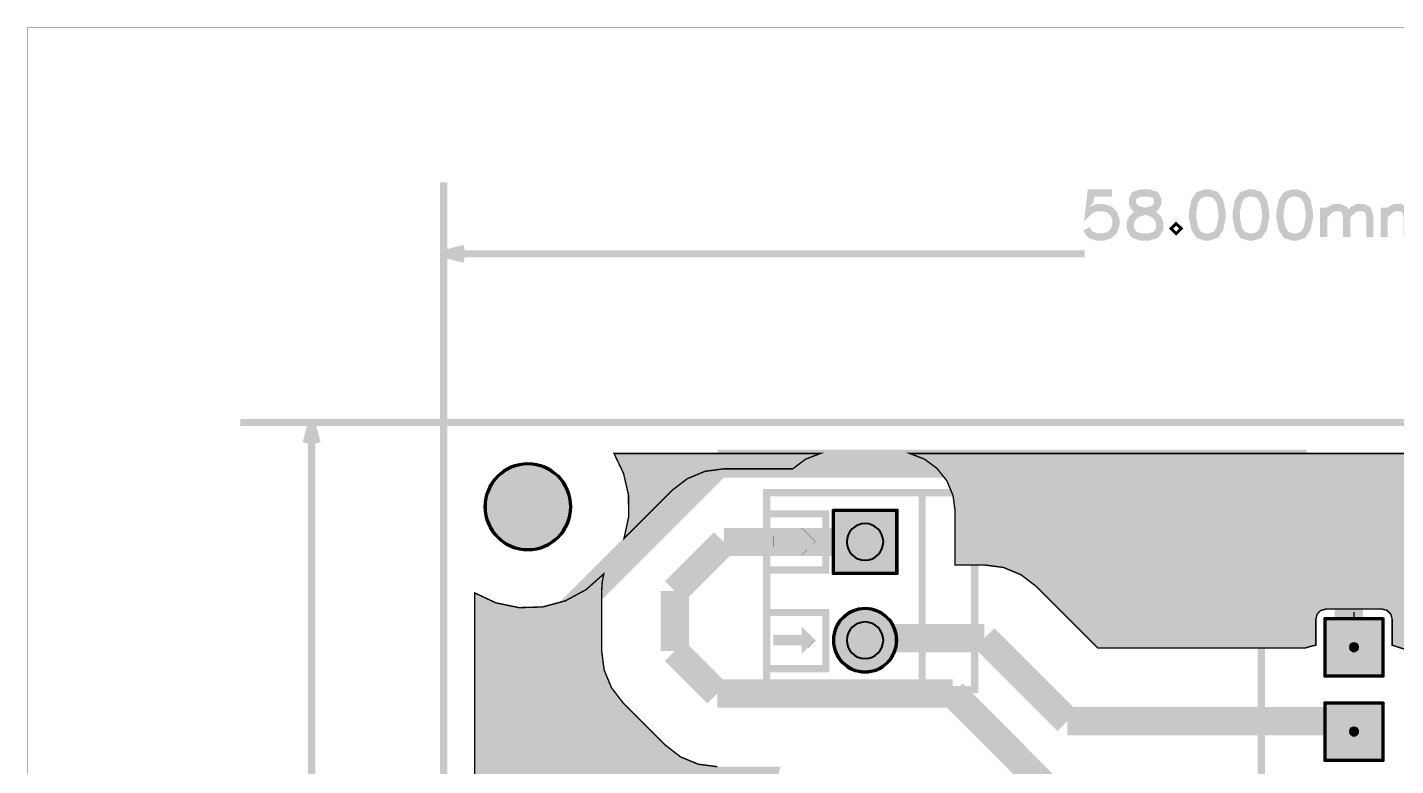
# Model space of a CAD drawing. Header units: millimetres. Extents: x 1 to 100, y -112 to 87.
# Drawn here: x 12.19 to 60.88, y -12.21 to 14.06 of the extents above; entities that cross this region are included whole.
import ezdxf

# ---------------------------------------------------------------- set-up
doc = ezdxf.new("R2010")
doc.units = ezdxf.units.MM
doc.header["$MEASUREMENT"] = 0
for name, color, linetype, true_color in [('Board-Outline-Layer', 7, 'Continuous', 0xff00ff), ('Bottom-Layer', 7, 'Continuous', 0x0000ff), ('Bottom-Paste-Mask-Layer', 7, 'Continuous', 0x800000), ('Bottom-Solder-Mask-Layer', 7, 'Continuous', 0xaa00ff), ('Document-Layer', 7, 'Continuous', 0xffffff), ('Hole-Layer', 7, 'Continuous', 0x222222), ('Multi-Layer', 7, 'Continuous', 0xc0c0c0), ('Top-Layer', 7, 'Continuous', 0xff0000), ('Top-Paste-Mask-Layer', 7, 'Continuous', 0x808080), ('Top-Silkscreen-Layer', 7, 'Continuous', 0xffcc00), ('Top-Solder-Mask-Layer', 7, 'Continuous', 0x800080)]:
    doc.layers.add(name, color=color, linetype=linetype, true_color=true_color)

msp = doc.modelspace()

# ---------------------------------------------------------------- hatches: boundary and pattern name
at = {"layer": 'Bottom-Layer'}
for points in [[(83.896, -11.045), (83.896, -18.955), (83.65, -18.911), (83.4, -18.896), (81.4, -18.896), (80.856, -18.968), (80.348, -19.178), (79.912, -19.512), (79.578, -19.948), (79.368, -20.455), (79.296, -21), (79.296, -23), (79.368, -23.545), (79.578, -24.052), (79.912, -24.488), (80.348, -24.822), (80.856, -25.032), (81.4, -25.104), (83.4, -25.104), (83.65, -25.089), (83.896, -25.045), (83.896, -32.092), (83.49, -31.616), (82.99, -31.24), (83.362, -30.656), (83.568, -29.996), (83.592, -29.304), (83.433, -28.631), (83.103, -28.023), (82.624, -27.524), (82.031, -27.168), (81.364, -26.982), (80.673, -26.977), (80.004, -27.154), (79.406, -27.501), (78.92, -27.993), (78.581, -28.596), (78.413, -29.267), (78.427, -29.959), (78.623, -30.622), (78.986, -31.211), (79.492, -31.683), (79.058, -32.244), (78.775, -32.895), (78.661, -33.596), (78.722, -34.303), (78.956, -34.973), (78.734, -35.591), (78.659, -36.243), (78.734, -36.895), (78.956, -37.513), (78.734, -38.131), (78.659, -38.783), (78.734, -39.435), (78.956, -40.053), (78.734, -40.671), (78.659, -41.323), (78.734, -41.975), (78.956, -42.593), (78.734, -43.211), (78.659, -43.863), (78.734, -44.515), (78.956, -45.133), (78.734, -45.751), (78.659, -46.403), (78.734, -47.055), (78.956, -47.673), (78.734, -48.291), (78.659, -48.943), (78.734, -49.595), (78.956, -50.213), (78.734, -50.831), (78.659, -51.483), (78.734, -52.135), (78.956, -52.753), (78.734, -53.371), (78.659, -54.023), (78.734, -54.675), (78.956, -55.293), (78.734, -55.911), (78.659, -56.563), (78.734, -57.215), (78.956, -57.833), (78.734, -58.451), (78.659, -59.103), (78.734, -59.755), (78.956, -60.373), (78.734, -60.991), (78.659, -61.643), (78.734, -62.295), (78.956, -62.913), (78.734, -63.531), (78.659, -64.183), (78.734, -64.835), (78.956, -65.453), (78.734, -66.071), (78.659, -66.723), (78.734, -67.375), (78.956, -67.993), (78.721, -68.669), (78.662, -69.382), (78.78, -70.088), (79.07, -70.742), (79.513, -71.304), (80.081, -71.739), (80.74, -72.019), (81.447, -72.128), (82.159, -72.058), (82.832, -71.814), (83.423, -71.411), (83.896, -70.873), (83.896, -97.935), (83.17, -97.591), (82.387, -97.417), (81.584, -97.42), (80.802, -97.601), (80.079, -97.951), (79.452, -98.452), (78.951, -99.079), (78.601, -99.802), (78.42, -100.584), (78.417, -101.387), (78.591, -102.17), (78.935, -102.896), (77.607, -102.896), (77.607, -100.2), (77.559, -100.021), (77.428, -99.89), (77.249, -99.842), (74.249, -99.842), (74.07, -99.89), (73.938, -100.021), (73.891, -100.2), (73.891, -102.896), (38.11, -102.896), (38.11, -100.2), (38.062, -100.021), (37.931, -99.89), (37.752, -99.842), (34.752, -99.842), (34.573, -99.89), (34.441, -100.021), (34.393, -100.2), (34.393, -102.896), (33.065, -102.896), (33.409, -102.17), (33.583, -101.387), (33.58, -100.584), (33.399, -99.802), (33.05, -99.079), (32.549, -98.452), (31.921, -97.951), (31.198, -97.601), (30.416, -97.42), (29.613, -97.417), (28.83, -97.591), (28.104, -97.935), (28.104, -82.834), (31.677, -86.407), (32.105, -86.753), (32.596, -87.001), (33.129, -87.14), (33.586, -87.552), (34.143, -87.815), (34.752, -87.905), (37.752, -87.905), (38.296, -87.833), (38.804, -87.623), (39.239, -87.289), (39.574, -86.853), (39.784, -86.345), (39.856, -85.801), (39.856, -82.801), (39.784, -82.256), (39.574, -81.749), (39.239, -81.313), (38.804, -80.978), (38.296, -80.768), (37.752, -80.697), (34.752, -80.697), (34.177, -80.776), (33.646, -81.01), (32.363, -79.727), (32.363, -61.529), (32.909, -61.909), (33.534, -62.139), (34.197, -62.202), (34.854, -62.096), (35.463, -61.826), (35.983, -61.411), (36.381, -60.877), (36.631, -60.26), (36.716, -59.599), (36.716, -59.575), (36.627, -58.901), (36.367, -58.273), (35.953, -57.733), (35.543, -57.323), (35.543, -49.424), (35.623, -49.466), (35.704, -49.506), (35.883, -49.96), (36.212, -50.322), (36.647, -50.543), (37.133, -50.597), (37.606, -50.475), (38.005, -50.194), (38.005, -52.216), (38.094, -52.89), (38.354, -53.518), (38.768, -54.057), (39.603, -54.893), (39.842, -55.103), (40.104, -55.284), (40.029, -55.638), (40.004, -55.999), (40.004, -57.64), (39.92, -58.31), (40.011, -58.979), (40.272, -59.601), (40.683, -60.136), (40.848, -60.301), (40.408, -60.817), (40.116, -61.429), (39.991, -62.095), (40.043, -62.771), (40.043, -66.78), (39.986, -67.322), (40.043, -67.864), (40.043, -69.338), (40.031, -69.364), (40.02, -69.391), (39.617, -69.512), (39.284, -69.769), (39.064, -70.128), (38.988, -70.542), (38.988, -71.242), (39.064, -71.656), (39.284, -72.015), (39.617, -72.272), (40.02, -72.393), (40.366, -72.99), (40.844, -73.487), (41.425, -73.858), (42.077, -74.082), (42.764, -74.145), (42.764, -76.47), (42.559, -77.098), (42.519, -77.757), (42.646, -78.406), (42.933, -79.001), (43.36, -79.506), (43.9, -79.886), (44.518, -80.119), (45.175, -80.188), (45.829, -80.09), (46.436, -79.83), (46.959, -79.426), (47.21, -79.175), (47.529, -78.788), (47.767, -78.346), (48.39, -78.235), (48.967, -77.977), (49.466, -77.588), (49.549, -77.504), (49.963, -76.965), (50.223, -76.337), (50.312, -75.663), (50.312, -73.217), (50.579, -72.656), (50.67, -72.042), (50.67, -71.819), (50.697, -71.82), (50.723, -71.82), (53.165, -71.82), (51.693, -73.292), (51.279, -73.831), (51.019, -74.459), (50.93, -75.133), (50.93, -77.449), (51.019, -78.123), (51.279, -78.751), (51.693, -79.29), (53.803, -81.4), (53.803, -81.736), (53.892, -82.41), (54.152, -83.038), (54.566, -83.577), (56.822, -85.833), (57.361, -86.247), (57.989, -86.507), (58.663, -86.596), (72.301, -86.596), (72.617, -87.129), (73.075, -87.547), (73.635, -87.813), (74.249, -87.905), (77.249, -87.905), (77.793, -87.833), (78.301, -87.623), (78.737, -87.289), (79.071, -86.853), (79.281, -86.345), (79.353, -85.801), (79.353, -82.801), (79.281, -82.256), (79.071, -81.749), (78.737, -81.313), (78.301, -80.978), (77.793, -80.768), (77.249, -80.697), (74.249, -80.697), (73.671, -80.777), (73.138, -81.014), (72.69, -81.388), (59.742, -81.388), (59.011, -80.657), (59.011, -80.322), (58.956, -79.788), (58.792, -79.276), (58.527, -78.809), (58.955, -78.323), (59.249, -77.746), (59.392, -77.114), (59.374, -76.467), (59.198, -75.844), (58.873, -75.283), (58.419, -74.821), (57.866, -74.484), (58.248, -74.102), (58.662, -73.562), (58.922, -72.934), (59.011, -72.26), (59.011, -70.117), (59.128, -69.536), (59.123, -68.944), (58.997, -68.366), (58.755, -67.826), (58.478, -67.373), (58.115, -66.986), (57.681, -66.681), (58.261, -66.25), (58.715, -65.687), (59.014, -65.029), (59.138, -64.317), (59.081, -63.596), (58.845, -62.913), (59.066, -62.294), (59.141, -61.64), (60.324, -61.64), (60.933, -61.568), (61.508, -61.355), (62.018, -61.014), (62.434, -60.563), (62.732, -60.027), (62.897, -59.436), (63.201, -59.436), (63.875, -59.347), (64.504, -59.087), (65.043, -58.673), (65.457, -58.134), (65.717, -57.506), (65.806, -56.832), (65.717, -56.158), (65.457, -55.53), (65.043, -54.991), (64.504, -54.577), (63.875, -54.317), (63.201, -54.228), (59.134, -54.228), (59.088, -53.471), (58.845, -52.753), (59.066, -52.135), (59.141, -51.483), (59.066, -50.831), (58.845, -50.213), (59.066, -49.595), (59.141, -48.943), (59.066, -48.291), (58.845, -47.673), (59.066, -47.055), (59.141, -46.403), (59.066, -45.751), (58.845, -45.133), (59.066, -44.515), (59.141, -43.863), (59.066, -43.211), (58.845, -42.593), (59.066, -41.975), (59.141, -41.323), (59.066, -40.671), (58.845, -40.053), (59.066, -39.435), (59.141, -38.783), (59.066, -38.131), (58.845, -37.513), (59.066, -36.895), (59.141, -36.243), (59.066, -35.591), (58.845, -34.973), (59.072, -34.331), (59.141, -33.653), (59.048, -32.978), (58.799, -32.344), (58.407, -31.787), (58.93, -31.294), (59.3, -30.677), (59.486, -29.983), (59.475, -29.264), (59.269, -28.576), (58.882, -27.97), (58.344, -27.493), (57.696, -27.182), (56.987, -27.059), (56.273, -27.135), (55.606, -27.403), (55.037, -27.843), (54.611, -28.422), (54.36, -29.096), (54.176, -28.826), (53.96, -28.58), (52.861, -27.482), (52.322, -27.068), (51.694, -26.808), (51.02, -26.719), (48.87, -26.719), (48.34, -26.412), (47.758, -26.223), (47.149, -26.161), (46.449, -26.163), (45.722, -26.258), (45.043, -26.532), (44.453, -26.967), (43.991, -27.535), (43.687, -28.201), (43.558, -28.923), (43.614, -29.653), (43.851, -30.346), (43.63, -30.988), (43.564, -31.664), (43.656, -32.337), (43.903, -32.97), (44.29, -33.529), (44.795, -33.982), (44.654, -34.054), (44.518, -34.137), (43.952, -34.137), (43.278, -34.226), (42.65, -34.486), (42.11, -34.9), (40.773, -36.237), (40.36, -36.776), (40.099, -37.404), (40.011, -38.078), (40.011, -42.435), (39.702, -41.877), (39.24, -41.436), (38.667, -41.155), (38.036, -41.058), (36.036, -41.058), (35.413, -41.152), (34.846, -41.427), (34.61, -41.427), (33.936, -41.515), (33.308, -41.776), (32.769, -42.189), (32.363, -42.596), (32.363, -30.047), (32.281, -29.4), (32.041, -28.794), (31.659, -28.266), (31.157, -27.85), (30.567, -27.572), (29.927, -27.449), (29.276, -27.488), (28.656, -27.688), (28.104, -28.036), (28.104, -6.065), (28.865, -6.421), (29.687, -6.59), (30.526, -6.566), (31.336, -6.347), (32.074, -5.948), (32.7, -5.388), (32.644, -5.694), (32.626, -6.004), (32.626, -8.138), (32.714, -8.812), (32.975, -9.44), (33.388, -9.979), (34.897, -11.488), (35.436, -11.902), (36.065, -12.162), (36.739, -12.25), (38.998, -12.25), (38.847, -12.689), (38.796, -13.15), (38.796, -15.35), (38.87, -15.903), (39.086, -16.417), (38.858, -17.122), (38.798, -17.861), (38.909, -18.594), (39.186, -19.282), (39.186, -22.34), (39.275, -23.014), (39.535, -23.642), (39.949, -24.181), (40.488, -24.595), (41.116, -24.855), (41.79, -24.944), (42.464, -24.855), (43.092, -24.595), (43.631, -24.181), (44.045, -23.642), (44.305, -23.014), (44.394, -22.34), (44.394, -19.88), (44.57, -19.664), (44.726, -19.435), (44.88, -19.162), (45.001, -18.872), (45.166, -18.245), (45.201, -17.597), (45.104, -16.956), (51.998, -23.85), (52.538, -24.264), (53.166, -24.524), (53.84, -24.613), (57.049, -24.613), (57.457, -24.881), (57.915, -25.048), (58.4, -25.104), (60.4, -25.104), (60.945, -25.032), (61.452, -24.822), (61.888, -24.488), (62.222, -24.052), (62.433, -23.545), (62.504, -23), (62.504, -21), (62.489, -20.748), (62.444, -20.5), (62.489, -20.252), (62.504, -20), (62.504, -18), (62.433, -17.455), (62.222, -16.948), (61.888, -16.512), (61.452, -16.178), (60.945, -15.968), (60.4, -15.896), (59.651, -15.896), (57.76, -14.004), (58.076, -14.079), (58.4, -14.104), (60.4, -14.104), (60.945, -14.032), (61.452, -13.822), (61.888, -13.488), (62.222, -13.052), (62.433, -12.545), (62.504, -12), (62.504, -10), (62.422, -9.419), (62.183, -8.883), (61.805, -8.433), (61.317, -8.106), (60.758, -7.927), (60.758, -7), (60.71, -6.821), (60.579, -6.69), (60.4, -6.642), (58.4, -6.642), (58.221, -6.69), (58.09, -6.821), (58.042, -7), (58.042, -7.927), (57.857, -7.967), (57.677, -8.024), (50.28, -8.024), (48.09, -5.834), (47.55, -5.42), (46.922, -5.16), (46.248, -5.071), (45.204, -5.071), (45.204, -3.15), (45.13, -2.595), (44.911, -2.079), (44.565, -1.639), (44.114, -1.306), (43.592, -1.104), (78.935, -1.104), (78.614, -1.765), (78.434, -2.478), (78.402, -3.213), (78.52, -3.938), (78.783, -4.625), (79.18, -5.244), (79.693, -5.769), (79.476, -6.149), (79.341, -6.565), (79.296, -7), (79.296, -9), (79.368, -9.545), (79.578, -10.052), (79.912, -10.488), (80.348, -10.822), (80.856, -11.032), (81.4, -11.104), (83.4, -11.104), (83.65, -11.089)], [(33.423, -4.128), (33.586, -3.361), (33.579, -2.576), (33.403, -1.812), (33.065, -1.104), (40.408, -1.104), (39.879, -1.31), (39.424, -1.651), (36.979, -1.651), (36.305, -1.739), (35.677, -2), (35.137, -2.413)], [(28.5, -3, 1), (31.5, -3, 1)], [(40.9, -3.15), (43.1, -3.15), (43.1, -5.35), (40.9, -5.35)], [(40.9, -7.75, 1), (43.1, -7.75, 1)], [(60.4, -7), (60.4, -9), (58.4, -9), (58.4, -7)], [(60.4, -10), (60.4, -12), (58.4, -12), (58.4, -10)]]:
    msp.add_hatch(color=256, dxfattribs=at).paths.add_polyline_path(points)
at = {"layer": 'Bottom-Paste-Mask-Layer'}
for points in [[(28.5, -3, 1), (31.5, -3, 1)], [(40.9, -3.15), (43.1, -3.15), (43.1, -5.35), (40.9, -5.35)], [(40.9, -7.75, 1), (43.1, -7.75, 1)], [(60.4, -7), (60.4, -9), (58.4, -9), (58.4, -7)], [(60.4, -10), (60.4, -12), (58.4, -12), (58.4, -10)]]:
    msp.add_hatch(color=256, dxfattribs=at).paths.add_polyline_path(points)
at = {"layer": 'Bottom-Solder-Mask-Layer'}
for points in [[(28.449, -3, 1), (31.551, -3, 1)], [(40.849, -3.099), (43.151, -3.099), (43.151, -5.401), (40.849, -5.401)], [(40.849, -7.75, 1), (43.151, -7.75, 1)], [(60.451, -6.949), (60.451, -9.051), (58.349, -9.051), (58.349, -6.949)], [(60.451, -9.949), (60.451, -12.051), (58.349, -12.051), (58.349, -9.949)]]:
    msp.add_hatch(color=256, dxfattribs=at).paths.add_polyline_path(points)
at = {"layer": 'Document-Layer'}
for points in [[(40.23, -4.24), (39.74, -3.75), (39.74, -4.72)], [(40.23, -4.24), (39.74, -3.75), (39.74, -4.72)], [(38.73, -4.05), (39.74, -4.05), (39.74, -4.42), (38.73, -4.42)], [(38.73, -4.05), (39.74, -4.05), (39.74, -4.42), (38.73, -4.42)], [(40.233, -7.752), (39.743, -7.262), (39.743, -8.232)], [(40.233, -7.752), (39.743, -7.262), (39.743, -8.232)], [(38.733, -7.562), (39.743, -7.562), (39.743, -7.932), (38.733, -7.932)], [(38.733, -7.562), (39.743, -7.562), (39.743, -7.932), (38.733, -7.932)]]:
    msp.add_hatch(color=256, dxfattribs=at).paths.add_polyline_path(points)
at = {"layer": 'Hole-Layer'}
for points in [[(28.5, -3, 1), (31.5, -3, 1)], [(41.35, -4.25, 1), (42.65, -4.25, 1)], [(41.35, -7.75, 1), (42.65, -7.75, 1)], [(59.25, -8, 1), (59.55, -8, 1)], [(59.25, -11, 1), (59.55, -11, 1)]]:
    msp.add_hatch(color=256, dxfattribs=at).paths.add_polyline_path(points)
at = {"layer": 'Multi-Layer'}
for points in [[(28.5, -3, 1), (31.5, -3, 1)], [(28.5, -3, 1), (31.5, -3, 1)], [(28.5, -3, 1), (31.5, -3, 1)], [(40.9, -3.15), (43.1, -3.15), (43.1, -5.35), (40.9, -5.35)], [(40.9, -3.15), (43.1, -3.15), (43.1, -5.35), (40.9, -5.35)], [(40.9, -3.15), (43.1, -3.15), (43.1, -5.35), (40.9, -5.35)], [(40.9, -7.75, 1), (43.1, -7.75, 1)], [(40.9, -7.75, 1), (43.1, -7.75, 1)], [(40.9, -7.75, 1), (43.1, -7.75, 1)], [(60.4, -7), (60.4, -9), (58.4, -9), (58.4, -7)], [(60.4, -7), (60.4, -9), (58.4, -9), (58.4, -7)], [(60.4, -7), (60.4, -9), (58.4, -9), (58.4, -7)], [(60.4, -10), (60.4, -12), (58.4, -12), (58.4, -10)], [(60.4, -10), (60.4, -12), (58.4, -12), (58.4, -10)], [(60.4, -10), (60.4, -12), (58.4, -12), (58.4, -10)]]:
    msp.add_hatch(color=256, dxfattribs=at).paths.add_polyline_path(points)
at = {"layer": 'Top-Layer'}
for points in [[(28.5, -3, 1), (31.5, -3, 1)], [(40.9, -3.15), (43.1, -3.15), (43.1, -5.35), (40.9, -5.35)], [(40.9, -7.75, 1), (43.1, -7.75, 1)], [(60.4, -7), (60.4, -9), (58.4, -9), (58.4, -7)], [(60.4, -10), (60.4, -12), (58.4, -12), (58.4, -10)]]:
    msp.add_hatch(color=256, dxfattribs=at).paths.add_polyline_path(points)
at = {"layer": 'Top-Paste-Mask-Layer'}
for points in [[(28.5, -3, 1), (31.5, -3, 1)], [(40.9, -3.15), (43.1, -3.15), (43.1, -5.35), (40.9, -5.35)], [(40.9, -7.75, 1), (43.1, -7.75, 1)], [(60.4, -7), (60.4, -9), (58.4, -9), (58.4, -7)], [(60.4, -10), (60.4, -12), (58.4, -12), (58.4, -10)]]:
    msp.add_hatch(color=256, dxfattribs=at).paths.add_polyline_path(points)
at = {"layer": 'Top-Solder-Mask-Layer'}
for points in [[(28.449, -3, 1), (31.551, -3, 1)], [(40.849, -3.099), (43.151, -3.099), (43.151, -5.401), (40.849, -5.401)], [(40.849, -7.75, 1), (43.151, -7.75, 1)], [(60.451, -6.949), (60.451, -9.051), (58.349, -9.051), (58.349, -6.949)], [(60.451, -9.949), (60.451, -12.051), (58.349, -12.051), (58.349, -9.949)]]:
    msp.add_hatch(color=256, dxfattribs=at).paths.add_polyline_path(points)

# ---------------------------------------------------------------- linework, layer by layer
at = {"layer": 'Board-Outline-Layer', "const_width": 0.254}
msp.add_lwpolyline([(27, -104), (27, 0), (85, 0), (85, -104)], close=True, dxfattribs=at)
at = {"layer": 'Bottom-Layer'}
for points, const_width in [([(12.189, -111.995), (12.189, 14.055), (99.324, 14.055), (99.324, -111.995)], 0.00508), ([(33.423, -4.128), (33.586, -3.361), (33.579, -2.576), (33.403, -1.812), (33.065, -1.104), (40.408, -1.104), (39.879, -1.31), (39.424, -1.651), (36.979, -1.651), (36.305, -1.739), (35.677, -2), (35.137, -2.413)], 0.0508)]:
    msp.add_lwpolyline(points, close=True, dxfattribs=dict(at, const_width=const_width))
for points, const_width in [([(36.758, -1.471), (31.298, -6.931)], 1), ([(57.719, -1.471), (36.758, -1.471)], 1), ([(59.319, -3.072), (57.719, -1.471)], 1), ([(61.317, -8.106), (60.758, -7.927), (60.758, -7), (60.71, -6.821), (60.579, -6.69), (60.4, -6.642), (58.4, -6.642), (58.221, -6.69), (58.09, -6.821), (58.042, -7), (58.042, -7.927), (57.857, -7.967), (57.677, -8.024), (50.28, -8.024), (48.09, -5.834), (47.55, -5.42), (46.922, -5.16), (46.248, -5.071), (45.204, -5.071), (45.204, -3.15), (45.13, -2.595), (44.911, -2.079), (44.565, -1.639), (44.114, -1.306), (43.592, -1.104), (78.935, -1.104)], 0.0508), ([(59.216, -3.429), (59.319, -3.326)], 1), ([(59.319, -3.326), (59.319, -3.072)], 1), ([(59.216, -7.961), (59.216, -3.429)], 1), ([(35.23, -6.004), (36.979, -4.255)], 1), ([(36.979, -4.255), (41.718, -4.255)], 1), ([(41.718, -4.255), (41.958, -4.495)], 1), ([(28.104, -28.036), (28.104, -6.065), (28.865, -6.421), (29.687, -6.59), (30.526, -6.566), (31.336, -6.347), (32.074, -5.948), (32.7, -5.388), (32.644, -5.694), (32.626, -6.004), (32.626, -8.138), (32.714, -8.812), (32.975, -9.44), (33.388, -9.979), (34.897, -11.488), (35.436, -11.902), (36.065, -12.162), (36.739, -12.25)], 0.0508), ([(35.23, -8.138), (35.23, -6.004)], 1), ([(31.298, -6.931), (31.298, -22.59)], 1), ([(59.4, -7.003), (59.4, -6.743)], 0.0508), ([(42.059, -7.675), (41.99, -7.744)], 1), ([(46.248, -7.675), (42.059, -7.675)], 1), ([(49.202, -10.628), (46.248, -7.675)], 1), ([(36.739, -9.646), (35.23, -8.138)], 1), ([(45.117, -9.646), (36.739, -9.646)], 1), ([(48.826, -13.355), (45.117, -9.646)], 1), ([(59.092, -10.628), (49.202, -10.628)], 1)]:
    msp.add_lwpolyline(points, dxfattribs=dict(at, const_width=const_width))
msp.add_lwpolyline([(28.5, -3, 1), (31.5, -3), (31.5, -3, 1), (28.5, -3)], format="xyb", dxfattribs=at)
for points in [[(40.9, -3.15), (43.1, -3.15), (43.1, -5.35), (40.9, -5.35)], [(60.4, -7), (60.4, -9), (58.4, -9), (58.4, -7)], [(60.4, -10), (60.4, -12), (58.4, -12), (58.4, -10)]]:
    msp.add_lwpolyline(points, close=True, dxfattribs=at)
msp.add_lwpolyline([(40.9, -7.75, 1), (43.1, -7.75, 1)], format="xyb", close=True, dxfattribs=at)
at = {"layer": 'Bottom-Paste-Mask-Layer'}
msp.add_lwpolyline([(28.5, -3, 1), (31.5, -3), (31.5, -3, 1), (28.5, -3)], format="xyb", dxfattribs=at)
for points in [[(40.9, -3.15), (43.1, -3.15), (43.1, -5.35), (40.9, -5.35)], [(60.4, -7), (60.4, -9), (58.4, -9), (58.4, -7)], [(60.4, -10), (60.4, -12), (58.4, -12), (58.4, -10)]]:
    msp.add_lwpolyline(points, close=True, dxfattribs=at)
msp.add_lwpolyline([(40.9, -7.75, 1), (43.1, -7.75, 1)], format="xyb", close=True, dxfattribs=at)
at = {"layer": 'Bottom-Solder-Mask-Layer'}
for points in [[(28.449, -3, 1), (31.551, -3), (31.551, -3, 1), (28.449, -3)], [(40.849, -7.75, 1), (43.151, -7.75), (43.151, -7.75, 1), (40.849, -7.75)]]:
    msp.add_lwpolyline(points, format="xyb", dxfattribs=at)
for points in [[(40.849, -3.099), (43.151, -3.099), (43.151, -5.401), (40.849, -5.401)], [(60.451, -6.949), (60.451, -9.051), (58.349, -9.051), (58.349, -6.949)], [(60.451, -9.949), (60.451, -12.051), (58.349, -12.051), (58.349, -9.949)]]:
    msp.add_lwpolyline(points, close=True, dxfattribs=at)
at = {"layer": 'Document-Layer', "const_width": 0.254}
for points in [[(27, -0.251), (27, 8.54)], [(50.784, 8.164), (50.037, 8.164), (49.961, 7.494), (50.037, 7.567), (50.261, 7.643), (50.484, 7.643), (50.708, 7.567), (50.858, 7.42), (50.932, 7.196), (50.932, 7.046), (50.858, 6.823), (50.708, 6.673), (50.484, 6.599), (50.261, 6.599), (50.037, 6.673), (49.961, 6.747), (49.888, 6.897)], [(58.32, 7.643), (58.32, 6.599)], [(58.32, 7.344), (58.544, 7.567), (58.694, 7.643), (58.917, 7.643), (59.067, 7.567), (59.141, 7.344), (59.141, 6.599)], [(59.141, 7.344), (59.364, 7.567), (59.514, 7.643), (59.738, 7.643), (59.888, 7.567), (59.961, 7.344), (59.961, 6.599)], [(60.472, 7.643), (60.472, 6.599)], [(60.472, 7.344), (60.695, 7.567), (60.845, 7.643), (61.069, 7.643), (61.219, 7.567), (61.292, 7.344), (61.292, 6.599)], [(27, 6), (27.736, 6.197)], [(27, 6), (27.736, 5.803)], [(27, 6), (49.811, 6)], [(27, 0), (19.763, 0)], [(22.303, 0), (22.106, -0.736)], [(22.303, 0), (22.5, -0.736)], [(22.303, 0), (22.303, -45.331)]]:
    msp.add_lwpolyline(points, dxfattribs=at)
at = {"layer": 'Document-Layer'}
for points, const_width in [([(51.815, 8.164), (51.592, 8.09), (51.516, 7.941), (51.516, 7.793), (51.592, 7.643), (51.742, 7.567), (52.039, 7.494), (52.262, 7.42), (52.412, 7.27), (52.486, 7.12), (52.486, 6.897), (52.412, 6.747), (52.339, 6.673), (52.113, 6.599), (51.815, 6.599), (51.592, 6.673), (51.516, 6.747), (51.442, 6.897), (51.442, 7.12), (51.516, 7.27), (51.666, 7.42), (51.889, 7.494), (52.189, 7.567), (52.339, 7.643), (52.412, 7.793), (52.412, 7.941), (52.339, 8.09), (52.113, 8.164)], 0.254), ([(54.104, 8.164), (53.88, 8.09), (53.731, 7.867), (53.657, 7.494), (53.657, 7.27), (53.731, 6.897), (53.88, 6.673), (54.104, 6.599), (54.254, 6.599), (54.477, 6.673), (54.627, 6.897), (54.701, 7.27), (54.701, 7.494), (54.627, 7.867), (54.477, 8.09), (54.254, 8.164)], 0.254), ([(55.658, 8.164), (55.435, 8.09), (55.285, 7.867), (55.211, 7.494), (55.211, 7.27), (55.285, 6.897), (55.435, 6.673), (55.658, 6.599), (55.808, 6.599), (56.032, 6.673), (56.182, 6.897), (56.255, 7.27), (56.255, 7.494), (56.182, 7.867), (56.032, 8.09), (55.808, 8.164)], 0.254), ([(57.213, 8.164), (56.989, 8.09), (56.84, 7.867), (56.766, 7.494), (56.766, 7.27), (56.84, 6.897), (56.989, 6.673), (57.213, 6.599), (57.363, 6.599), (57.586, 6.673), (57.736, 6.897), (57.81, 7.27), (57.81, 7.494), (57.736, 7.867), (57.586, 8.09), (57.363, 8.164)], 0.254), ([(53.07, 6.97), (52.997, 6.897), (53.07, 6.823), (53.146, 6.897)], 0.254), ([(40.6, -3.25), (40.6, -5.25), (38.5, -5.25), (38.5, -3.25)], 0.254), ([(40.6, -3.25), (40.6, -5.25), (38.5, -5.25), (38.5, -3.25)], 0.254), ([(40.23, -4.24), (39.74, -3.75), (39.74, -4.72)], 0.00508), ([(40.23, -4.24), (39.74, -3.75), (39.74, -4.72)], 0.00508), ([(38.73, -4.05), (39.74, -4.05), (39.74, -4.42), (38.73, -4.42)], 0.00508), ([(38.73, -4.05), (39.74, -4.05), (39.74, -4.42), (38.73, -4.42)], 0.00508), ([(40.603, -6.762), (40.603, -8.762), (38.503, -8.762), (38.503, -6.762)], 0.254), ([(40.603, -6.762), (40.603, -8.762), (38.503, -8.762), (38.503, -6.762)], 0.254), ([(40.233, -7.752), (39.743, -7.262), (39.743, -8.232)], 0.00508), ([(40.233, -7.752), (39.743, -7.262), (39.743, -8.232)], 0.00508), ([(38.733, -7.562), (39.743, -7.562), (39.743, -7.932), (38.733, -7.932)], 0.00508), ([(38.733, -7.562), (39.743, -7.562), (39.743, -7.932), (38.733, -7.932)], 0.00508)]:
    msp.add_lwpolyline(points, close=True, dxfattribs=dict(at, const_width=const_width))
at = {"layer": 'Hole-Layer'}
for points in [[(28.5, -3, 1), (31.5, -3, 1)], [(41.35, -4.25, 1), (42.65, -4.25, 1)], [(41.35, -7.75, 1), (42.65, -7.75, 1)], [(59.25, -8, 1), (59.55, -8, 1)], [(59.25, -11, 1), (59.55, -11, 1)]]:
    msp.add_lwpolyline(points, format="xyb", close=True, dxfattribs=at)
at = {"layer": 'Multi-Layer'}
msp.add_lwpolyline([(28.5, -3, 1), (31.5, -3), (31.5, -3, 1), (28.5, -3)], format="xyb", dxfattribs=at)
msp.add_lwpolyline([(28.5, -3, 1), (31.5, -3), (31.5, -3, 1), (28.5, -3)], format="xyb", dxfattribs=at)
msp.add_lwpolyline([(28.5, -3, 1), (31.5, -3), (31.5, -3, 1), (28.5, -3)], format="xyb", dxfattribs=at)
for points in [[(40.9, -3.15), (43.1, -3.15), (43.1, -5.35), (40.9, -5.35)], [(40.9, -3.15), (43.1, -3.15), (43.1, -5.35), (40.9, -5.35)], [(40.9, -3.15), (43.1, -3.15), (43.1, -5.35), (40.9, -5.35)], [(60.4, -7), (60.4, -9), (58.4, -9), (58.4, -7)], [(60.4, -7), (60.4, -9), (58.4, -9), (58.4, -7)], [(60.4, -7), (60.4, -9), (58.4, -9), (58.4, -7)], [(60.4, -10), (60.4, -12), (58.4, -12), (58.4, -10)], [(60.4, -10), (60.4, -12), (58.4, -12), (58.4, -10)], [(60.4, -10), (60.4, -12), (58.4, -12), (58.4, -10)]]:
    msp.add_lwpolyline(points, close=True, dxfattribs=at)
msp.add_lwpolyline([(40.9, -7.75, 1), (43.1, -7.75, 1)], format="xyb", close=True, dxfattribs=at)
msp.add_lwpolyline([(40.9, -7.75, 1), (43.1, -7.75, 1)], format="xyb", close=True, dxfattribs=at)
msp.add_lwpolyline([(40.9, -7.75, 1), (43.1, -7.75, 1)], format="xyb", close=True, dxfattribs=at)
at = {"layer": 'Top-Layer'}
msp.add_lwpolyline([(28.5, -3, 1), (31.5, -3), (31.5, -3, 1), (28.5, -3)], format="xyb", dxfattribs=at)
for points in [[(40.9, -3.15), (43.1, -3.15), (43.1, -5.35), (40.9, -5.35)], [(60.4, -7), (60.4, -9), (58.4, -9), (58.4, -7)], [(60.4, -10), (60.4, -12), (58.4, -12), (58.4, -10)]]:
    msp.add_lwpolyline(points, close=True, dxfattribs=at)
msp.add_lwpolyline([(40.9, -7.75, 1), (43.1, -7.75, 1)], format="xyb", close=True, dxfattribs=at)
at = {"layer": 'Top-Paste-Mask-Layer'}
msp.add_lwpolyline([(28.5, -3, 1), (31.5, -3), (31.5, -3, 1), (28.5, -3)], format="xyb", dxfattribs=at)
for points in [[(40.9, -3.15), (43.1, -3.15), (43.1, -5.35), (40.9, -5.35)], [(60.4, -7), (60.4, -9), (58.4, -9), (58.4, -7)], [(60.4, -10), (60.4, -12), (58.4, -12), (58.4, -10)]]:
    msp.add_lwpolyline(points, close=True, dxfattribs=at)
msp.add_lwpolyline([(40.9, -7.75, 1), (43.1, -7.75, 1)], format="xyb", close=True, dxfattribs=at)
at = {"layer": 'Top-Silkscreen-Layer', "const_width": 0.254}
for points in [[(45.9, -2.5), (45.9, -9.5), (38.5, -9.5), (38.5, -2.5)], [(45.9, -2.5), (45.9, -9.5), (38.5, -9.5), (38.5, -2.5)], [(40.6, -3.25), (40.6, -5.25), (38.5, -5.25), (38.5, -3.25)], [(40.6, -3.25), (40.6, -5.25), (38.5, -5.25), (38.5, -3.25)], [(83.9, -19.5), (83.9, -23.7), (56.1, -23.7), (56.1, -6.3), (83.8, -6.3), (83.9, -6.4), (83.9, -10.5), (85.1, -10.5), (85.1, -19.5)], [(83.9, -19.5), (83.9, -23.7), (56.1, -23.7), (56.1, -6.3), (83.8, -6.3), (83.9, -6.4), (83.9, -10.5), (85.1, -10.5), (85.1, -19.5)], [(40.603, -6.762), (40.603, -8.762), (38.503, -8.762), (38.503, -6.762)], [(40.603, -6.762), (40.603, -8.762), (38.503, -8.762), (38.503, -6.762)]]:
    msp.add_lwpolyline(points, close=True, dxfattribs=at)
msp.add_lwpolyline([(44.032, -2.543), (44.032, -9.429)], dxfattribs=at)
msp.add_lwpolyline([(44.032, -2.543), (44.032, -9.429)], dxfattribs=at)
at = {"layer": 'Top-Solder-Mask-Layer'}
for points in [[(28.449, -3, 1), (31.551, -3), (31.551, -3, 1), (28.449, -3)], [(40.849, -7.75, 1), (43.151, -7.75), (43.151, -7.75, 1), (40.849, -7.75)]]:
    msp.add_lwpolyline(points, format="xyb", dxfattribs=at)
for points in [[(40.849, -3.099), (43.151, -3.099), (43.151, -5.401), (40.849, -5.401)], [(60.451, -6.949), (60.451, -9.051), (58.349, -9.051), (58.349, -6.949)], [(60.451, -9.949), (60.451, -12.051), (58.349, -12.051), (58.349, -9.949)]]:
    msp.add_lwpolyline(points, close=True, dxfattribs=at)

doc.saveas('drawing.dxf')
